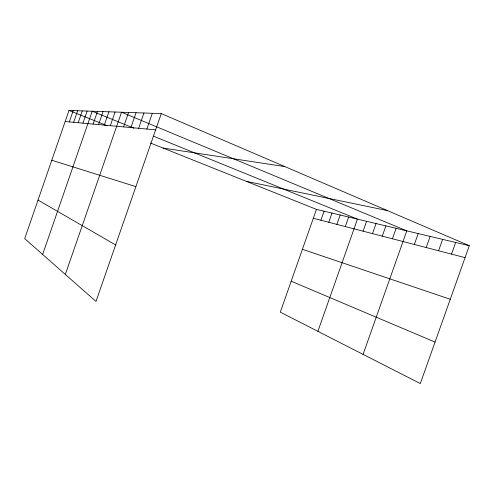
<?xml version="1.0" encoding="UTF-8"?>
<svg xmlns="http://www.w3.org/2000/svg" width="494" height="494" viewBox="0 0 494 494"><rect width="100%" height="100%" fill="white"/><g stroke="black" fill="none" stroke-linecap="round" stroke-linejoin="round"><path stroke-width="0.74" d="M161.272 113.595L68.993 110.434L24.7 238.645L95.99 301.445L161.272 113.595L469.3 245.703L420.314 383.566L280.308 312.165L316.45 209.388L469.3 245.703M69.321 121.901L73.229 110.576M73.662 122.302L77.657 110.73M78.194 122.716L82.282 110.884M82.936 123.154L87.123 111.051M42.638 254.441L92.187 111.224L133.936 128.212M93.1 124.093L97.491 111.409M98.565 124.593L103.061 111.601M104.296 125.124L108.915 111.798M110.329 125.68L115.065 112.008M65.325 274.429L121.549 112.231L406.784 230.852L363.078 354.377M123.593 126.902L128.601 112.471M130.904 127.576L136.054 112.731M138.653 128.292L143.958 113.003M146.879 129.051L152.35 113.287M320.909 220.238L324.089 211.204M328.757 222.275L331.993 213.081M336.883 224.381L340.181 215.026M345.306 226.567L348.659 217.045M317.889 331.332L357.452 219.132L153.504 136.171M363.096 231.18L366.579 221.3M372.501 233.619L376.051 223.554M382.27 236.151L385.894 225.888M392.434 238.787L396.132 228.321M414.355 244.474L418.22 233.569M426.205 247.55L430.151 236.404M438.579 250.761L442.618 239.368M451.516 254.114L455.653 242.461M65.165 121.518L155.622 129.854M163.076 148.058L284.847 166.595M246.321 181.347L387.413 210.586M313.326 218.274L465.064 257.627M51.79 160.235L135.893 186.627M302.414 249.297L450.269 299.265M68.993 110.434L107 125.63M150.509 143.032L316.45 209.388M291.188 281.222L435.053 342.083M38.032 200.058L115.621 244.962"/></g></svg>
